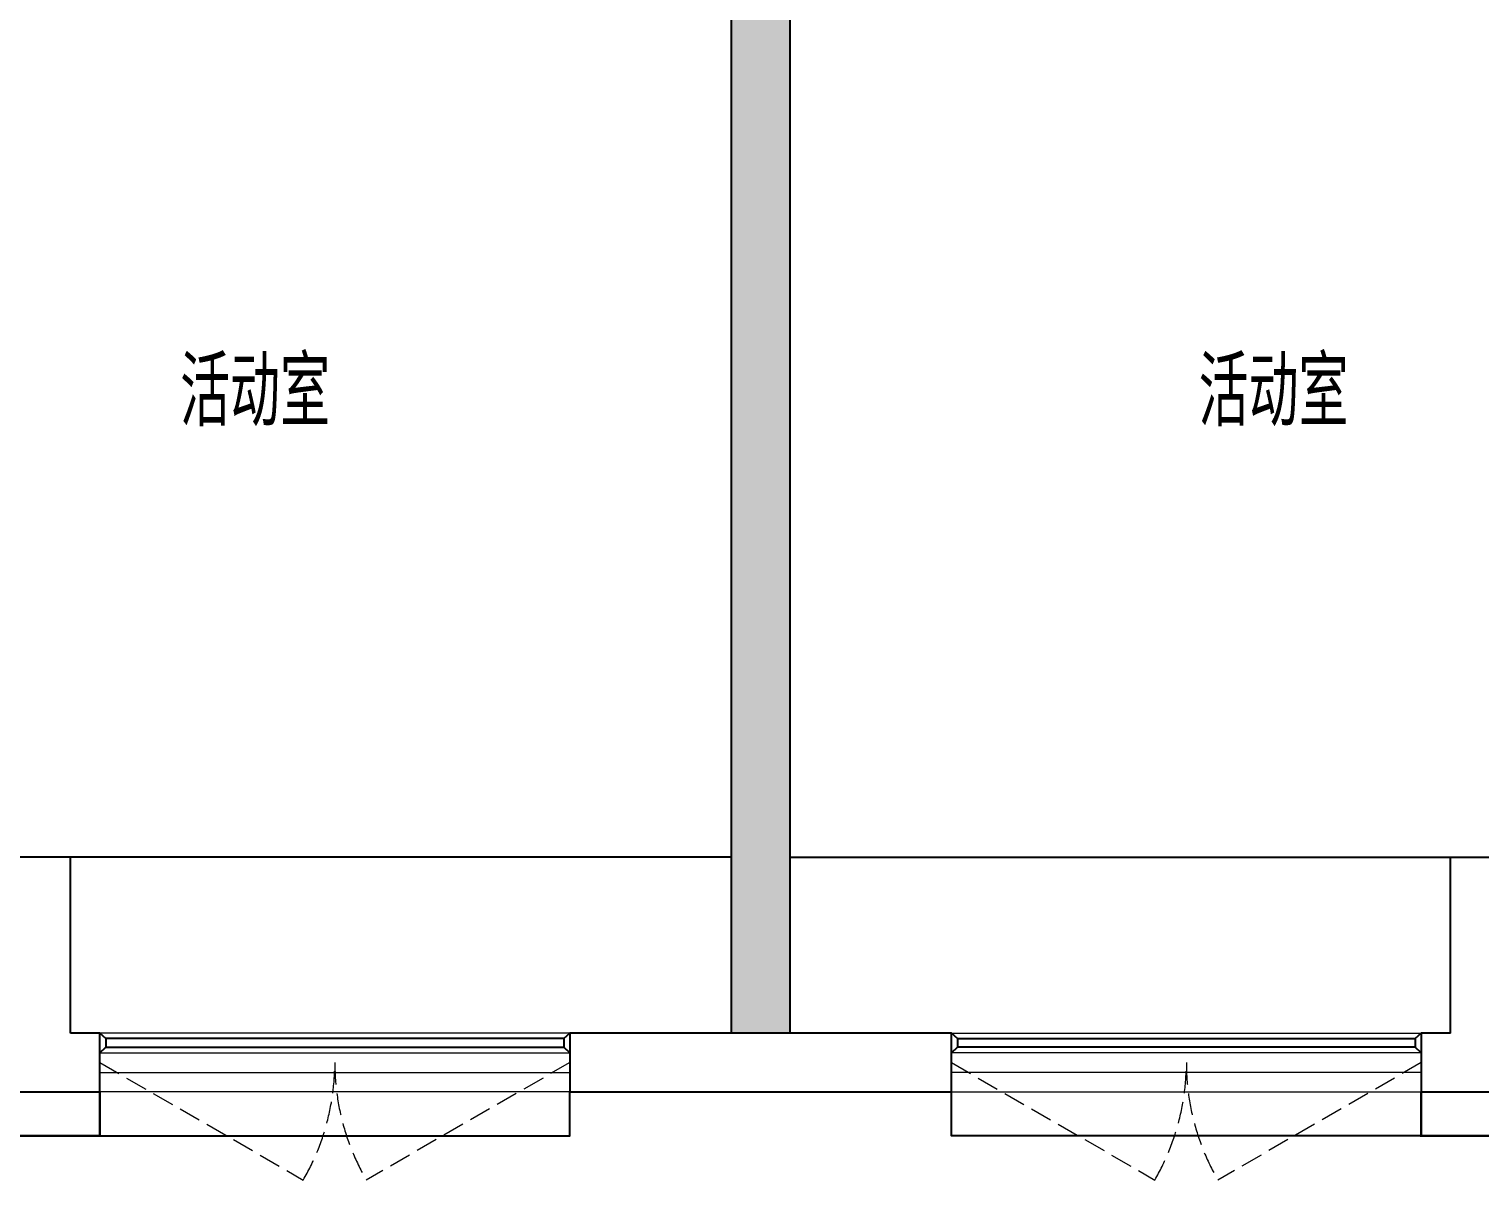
# Model space of a CAD drawing. Extents: x 3753737 to 4713801, y -857380 to 24339.
# Drawn here: x 4504257 to 4509199, y -741734 to -737812 of the extents above; entities that cross this region are included whole.
import ezdxf

# ---------------------------------------------------------------- set-up
doc = ezdxf.new("R2010")
doc.units = 0
doc.header["$LTSCALE"] = 1000
doc.header["$MEASUREMENT"] = 0
doc.linetypes.add('DASH', pattern=[0.35, 0.25, -0.1])
doc.layers.get('0').update_dxf_attribs({"linetype": 'CONTINUOUS'})
for name, color, linetype in [('!!电气', 1, 'CONTINUOUS'), ('3-栏杆1', 252, 'CONTINUOUS'), ('3.5方案汇报，与郭总、侯月琴确定户型_t8$0$2020.03.04 -1安徽标准化洋房户型(UA）_t8_t8$0$看线', 154, 'CONTINUOUS'), ('WALL', 252, 'CONTINUOUS'), ('保温', 6, 'CONTINUOUS'), ('看线', 185, 'CONTINUOUS')]:
    doc.layers.add(name, color=color, linetype=linetype)
doc.layers.add('PUB_TEXT', color=7, linetype='CONTINUOUS', lineweight=20)
doc.layers.add('WINDOW', color=146, linetype='CONTINUOUS', lineweight=20)
doc.styles.get("Standard").update_dxf_attribs({"font": 'gbenor.shx', "bigfont": 'gbcbig.shx'})

# ---------------------------------------------------------------- blocks, each defined once
blk = doc.blocks.new('GDFGDGRD')
at = {"layer": '保温', "linetype": 'Continuous', "ltscale": 10}
h = blk.add_hatch(dxfattribs=at)
h.set_pattern_fill('HEX', color=251, scale=10, angle=90, style=0)
h.set_pattern_definition([(90, (-70765.891, -152124.736), (-16.49778, 1e-15), [9.525, -19.05]), (210, (-70765.891, -152124.736), (8.24889, -14.2874966), [9.525, -19.05]), (150, (-70765.891, -152115.211), (-8.24889, -14.2874966), [9.525, -19.05])])
h.paths.add_polyline_path([(433016.7, 363923.7), (433216.7, 363923.7), (433216.7, 368523.7), (433016.7, 368523.7)])
at = {"layer": '保温', "color": 251, "linetype": 'ByBlock', "ltscale": 10}
blk.add_line((433016.6, 363923.7), (433216.6, 363923.7), dxfattribs=at)
blk = doc.blocks.new('ASDFSD')
at = {"layer": '3-栏杆1', "color": 5}
for p, q in [((681762.6, 334937.5), (681742.3, 334955.3)), ((681742.3, 334955.3), (681762.6, 334937.5)), ((683322.1, 334937.5), (681762.6, 334937.5)), ((681762.6, 334937.5), (681762.6, 334908.3)), ((683322.1, 334937.5), (683342.3, 334955.3)), ((683342.3, 334955.3), (683322.1, 334937.5)), ((683322.1, 334937.5), (683322.1, 334908.3)), ((681742.3, 334888.4), (681762.6, 334908.3)), ((681762.6, 334908.2), (683322.1, 334908.2)), ((683322.1, 334908.3), (683342.3, 334888.4)), ((683342.3, 334888.4), (683322.1, 334908.3))]:
    blk.add_line(p, q, dxfattribs=at)
blk = doc.blocks.new('$WINLIB2D$00000001')
at = {"color": 0}
for points in [[(-0.5, 0.5), (-0.5, -0.5)], [(-0.5, 0.5), (0.5, 0.5)], [(0.5, -0.5), (0.5, 0.5)], [(0.5, 0.1667), (-0.5, 0.1667)], [(0.5, -0.1667), (-0.5, -0.1667)], [(-0.5, -0.5), (0.5, -0.5)]]:
    blk.add_lwpolyline(points, dxfattribs=at)
blk = doc.blocks.new('A$C5F341E43')
at = {"color": 252, "const_width": 8}
for points in [[(34950, -100), (34950, -250), (35250, -250), (35250, -100)], [(40050, -100), (40050, -250), (39750, -250), (39750, -100)]]:
    blk.add_lwpolyline(points, dxfattribs=at)
at = {"layer": '3.5方案汇报，与郭总、侯月琴确定户型_t8$0$2020.03.04 -1安徽标准化洋房户型(UA）_t8_t8$0$看线', "color": 252, "ltscale": 10}
for p, q in [((37400, 700), (35150, 700)), ((37600, 700), (39850, 700))]:
    blk.add_line(p, q, dxfattribs=at)
at = {"layer": 'WALL', "color": 252}
for p, q in [((37400, 4700), (37400, 100)), ((37600, 4700), (37600, 100)), ((35150, 700), (34400, 700)), ((35150, 100), (35150, 700)), ((39850, 700), (40600, 700)), ((39850, 100), (39850, 700)), ((35250, 100), (35150, 100)), ((35250, -100), (35250, 100)), ((37400, 100), (36850, 100)), ((36850, 100), (36850, -100)), ((38150, 100), (37600, 100)), ((38150, -100), (38150, 100)), ((39850, 100), (39750, 100)), ((39750, 100), (39750, -100)), ((34950, -100), (35250, -100)), ((36850, -100), (37500, -100)), ((37500, -100), (38150, -100)), ((39750, -100), (40050, -100))]:
    blk.add_line(p, q, dxfattribs=at)
at = {"layer": 'WINDOW', "color": 252, "linetype": 'DASH', "ltscale": 0.3}
for points in [[(35250, 0), (35942.8, -400, 0.131652), (36050, 0)], [(36850, 0), (36157.2, -400, -0.131652), (36050, 0)], [(38150, 0), (38842.8, -400, 0.131652), (38950, 0)], [(39750, 0), (39057.2, -400, -0.131652), (38950, 0)]]:
    blk.add_lwpolyline(points, format="xyb", dxfattribs=at)
at = {"layer": '看线', "color": 252, "ltscale": 0.5}
for points in [[(35250, -100), (35250, -250), (36850, -250), (36850, -100)], [(39750, -100), (39750, -250), (38150, -250), (38150, -100)]]:
    blk.add_lwpolyline(points, dxfattribs=at)
at = {"color": 252, "xscale": -1}
for name, p in [('GDFGDGRD', (470616.6, -363823.7)), ('ASDFSD', (721492.3, -334855.3))]:
    blk.add_blockref(name, p, dxfattribs=at)
at = {"color": 252}
blk.add_blockref('ASDFSD', (-646492.3, -334855.3), dxfattribs=at)
at = {"layer": 'WINDOW', "color": 252, "yscale": -200}
for p, xscale, zscale in [((36050, 0), -1600, -1600), ((38950, 0), 1600, 1600)]:
    blk.add_blockref('$WINLIB2D$00000001', p, dxfattribs=dict(at, xscale=xscale, zscale=zscale))
at = {"layer": 'PUB_TEXT', "color": 252}
for p in [(35523.2, 2168.3), (38992, 2168.3)]:
    blk.add_text('活动室', height=236.31, dxfattribs=at).set_placement(p)

msp = doc.modelspace()

# ---------------------------------------------------------------- block references
at = {"layer": '!!电气'}
msp.add_blockref('A$C5F341E43', (4469248.6, -741333.8), dxfattribs=at)

doc.saveas('drawing.dxf')
